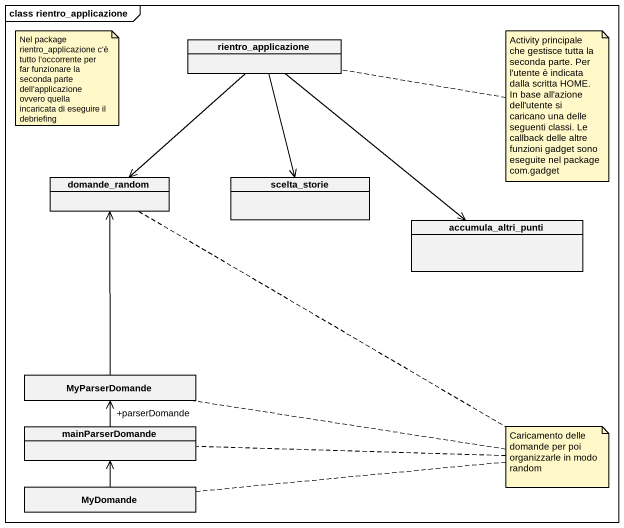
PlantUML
@startuml
mainframe class rientro_applicazione
hide circle
hide empty members
class rientro_applicazione
class domande_random
class scelta_storie
class accumula_altri_punti
class MyParserDomande
class mainParserDomande
class MyDomande
rientro_applicazione --> scelta_storie
rientro_applicazione --> accumula_altri_punti
domande_random <-up- rientro_applicazione
MyParserDomande -up-> domande_random
mainParserDomande -up-> "+parserDomande" MyParserDomande
MyDomande -up-> mainParserDomande
note as N1
  Nel package rientro_applicazione c'è tutto l'occorrente per far funzionare la seconda parte dell'applicazione ovvero quella incaricata di eseguire il debriefing
end note
note right of rientro_applicazione : Activity principale che gestisce tutta la seconda parte. Per l'utente è indicata dalla scritta HOME. In base all'azione dell'utente si caricano una delle seguenti classi. Le callback delle altre funzioni gadget sono eseguite nel package com.gadget
note as N3
  Caricamento delle domande per poi organizzarle in modo random
end note
N3 .. MyParserDomande
N3 .. mainParserDomande
N3 .. MyDomande
N3 .. domande_random
@enduml
